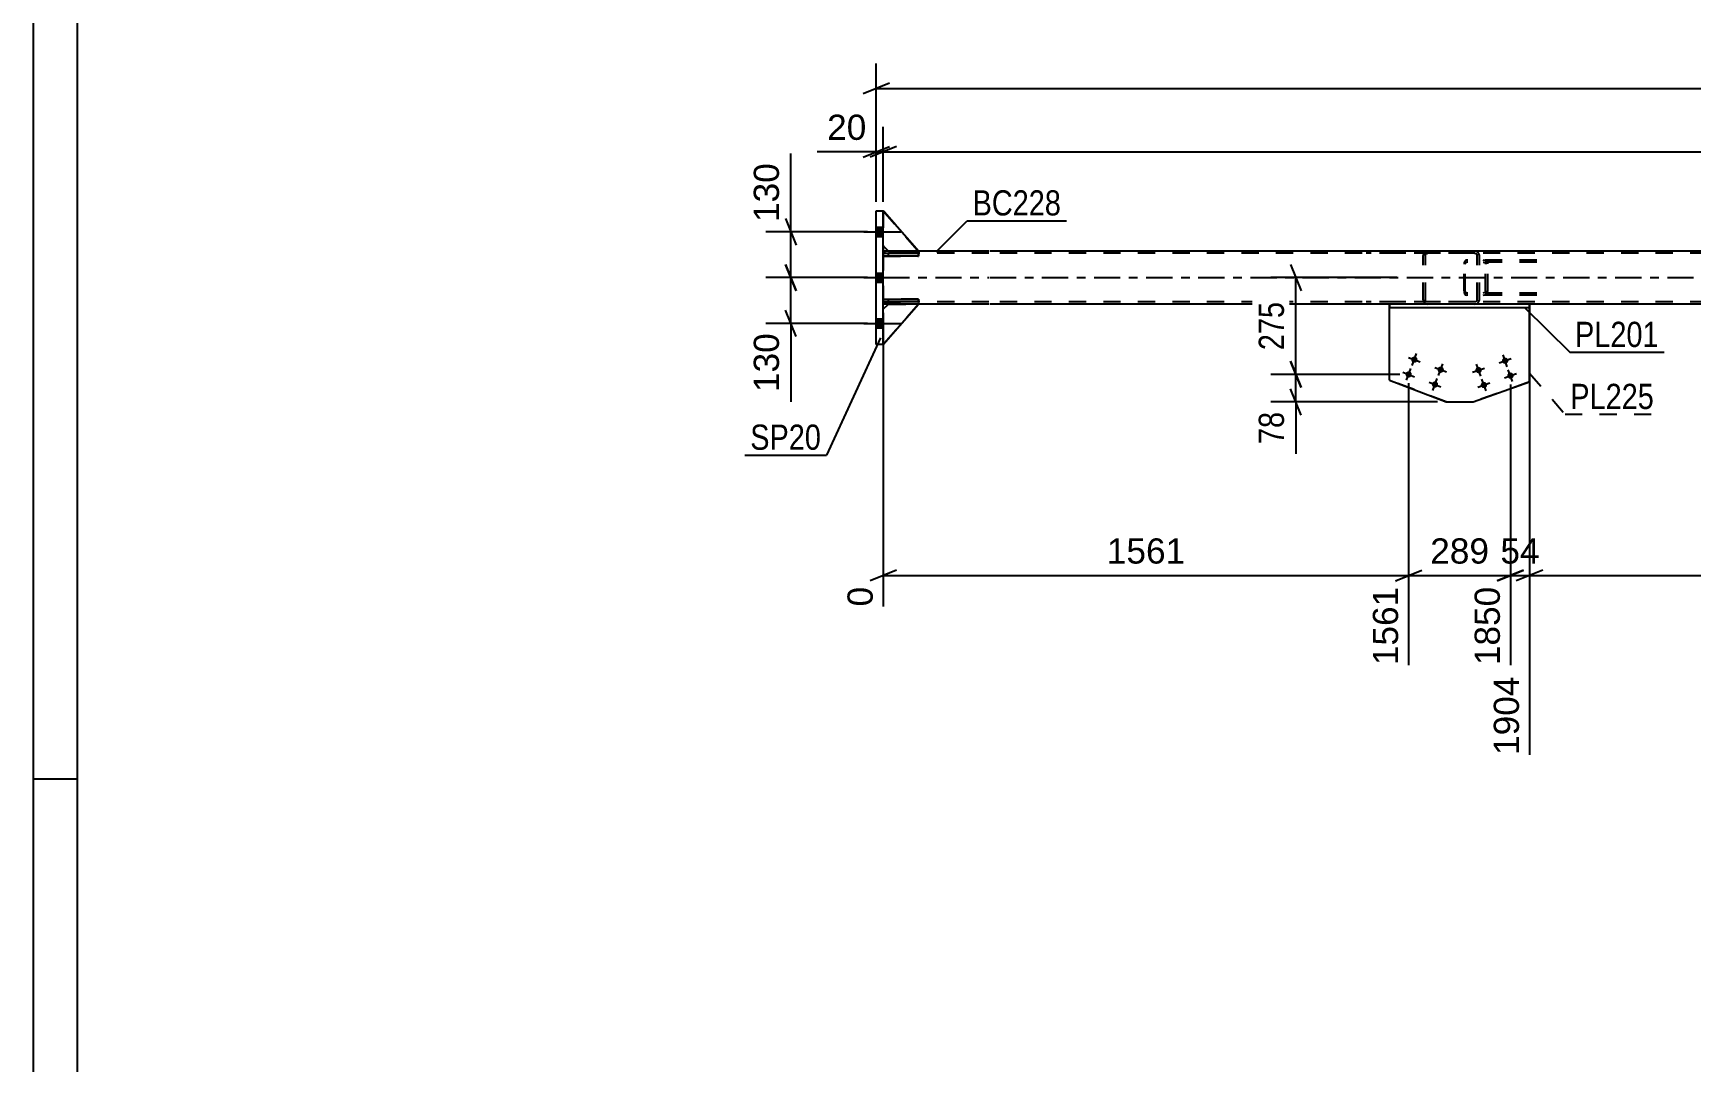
# Model space of a CAD drawing. Header units: millimetres. Extents: x -55 to 786, y -403 to 191.
# Drawn here: x -55.1 to 133.2, y -286 to -169.1 of the extents above; entities that cross this region are included whole.
import ezdxf

# ---------------------------------------------------------------- set-up
doc = ezdxf.new("R2010")
doc.units = ezdxf.units.MM
doc.linetypes.add('DXK_LINE_DOT2', pattern=[3.9198, 1.9599, -1.9599])
doc.linetypes.add('DXK_LINE_DOT3', pattern=[5.9187, 2.979, -0.9799, 0.9799, -0.9799])
doc.styles.add('Arial', font='ARIAL.TTF', dxfattribs={"height": 0.2})
doc.styles.add('Arial Narrow', font='ARIALN.TTF', dxfattribs={"height": 0.2})

# ---------------------------------------------------------------- blocks, each defined once
blk = doc.blocks.new('Unknown-318883748-1115')
at = {"color": 5, "linetype": 'Continuous'}
for p, q in [((-55.08, 191.13), (-55.08, -402.87)), ((-50.08, 186.13), (-50.08, -397.87)), ((-50.08, -253.87), (-55.08, -253.87))]:
    blk.add_line(p, q, dxfattribs=at)
blk = doc.blocks.new('Part-318883748-5315 - 5178')
at = {"color": 2, "linetype": 'Continuous'}
for p, q in [((98.95, -208.55), (98.95, -200.29)), ((114.86, -208.74), (114.86, -200.29)), ((98.95, -208.55), (98.95, -208.55)), ((98.95, -208.55), (105.4, -211.02)), ((108.45, -211.02), (114.86, -208.74)), ((114.86, -208.74), (114.86, -208.74)), ((105.4, -211.02), (108.45, -211.02)), ((108.45, -211.02), (108.45, -211.02))]:
    blk.add_line(p, q, dxfattribs=at)
at = {"color": 7, "linetype": 'DXK_LINE_DOT2'}
for p, q in [((98.95, -200.29), (114.86, -200.29)), ((98.95, -208.55), (98.95, -200.29)), ((114.86, -200.29), (114.86, -208.74)), ((105.4, -211.02), (98.95, -208.55)), ((114.86, -208.74), (108.45, -211.02)), ((108.45, -211.02), (108.45, -211.02))]:
    blk.add_line(p, q, dxfattribs=at)
blk = doc.blocks.new('Bolt-318883748-5275 - 5178')
at = {"linetype": 'Continuous'}
for points in [[(41.47, -192.21), (41.47, -191.17), (40.67, -191.17), (40.67, -192.21)], [(41.47, -192.21), (41.47, -191.17), (40.67, -191.17), (40.67, -192.21)], [(41.47, -192.21), (41.47, -191.17), (40.67, -191.17), (40.67, -192.21)], [(41.47, -197.41), (41.47, -196.37), (40.67, -196.37), (40.67, -197.41)], [(41.47, -197.41), (41.47, -196.37), (40.67, -196.37), (40.67, -197.41)], [(41.47, -202.61), (41.47, -201.57), (40.67, -201.57), (40.67, -202.61)], [(41.47, -202.61), (41.47, -201.57), (40.67, -201.57), (40.67, -202.61)], [(41.47, -202.61), (41.47, -201.57), (40.67, -201.57), (40.67, -202.61)]]:
    blk.add_hatch(color=1, dxfattribs=at).paths.add_polyline_path(points)
at = {"color": 1, "linetype": 'Continuous'}
for p, q in [((39.27, -191.69), (43.47, -191.69)), ((39.27, -191.69), (43.47, -191.69)), ((39.27, -191.69), (43.47, -191.69)), ((40.67, -191.17), (41.47, -191.17)), ((40.67, -191.17), (41.47, -191.17)), ((40.67, -191.17), (41.47, -191.17)), ((40.67, -192.21), (41.47, -192.21)), ((40.67, -192.21), (41.47, -192.21)), ((40.67, -192.21), (41.47, -192.21)), ((39.27, -196.89), (43.47, -196.89)), ((39.27, -196.89), (43.47, -196.89)), ((40.67, -196.37), (41.47, -196.37)), ((40.67, -196.37), (41.47, -196.37)), ((40.67, -197.41), (41.47, -197.41)), ((40.67, -197.41), (41.47, -197.41)), ((39.27, -202.09), (43.47, -202.09)), ((39.27, -202.09), (43.47, -202.09)), ((39.27, -202.09), (43.47, -202.09)), ((40.67, -201.57), (41.47, -201.57)), ((40.67, -201.57), (41.47, -201.57)), ((40.67, -201.57), (41.47, -201.57)), ((40.67, -202.61), (41.47, -202.61)), ((40.67, -202.61), (41.47, -202.61)), ((40.67, -202.61), (41.47, -202.61))]:
    blk.add_line(p, q, dxfattribs=at)
blk = doc.blocks.new('Part-318883748-5294 - 5178')
at = {"color": 2, "linetype": 'Continuous'}
for p, q in [((42.07, -193.89), (41.47, -193.89)), ((53.47, -193.89), (45.47, -193.89)), ((719.11, -193.89), (53.57, -193.89)), ((42.07, -199.89), (41.47, -199.89)), ((53.47, -199.89), (45.47, -199.89)), ((98.95, -199.89), (53.57, -199.89)), ((180.88, -199.89), (114.86, -199.89))]:
    blk.add_line(p, q, dxfattribs=at)
at = {"color": 7, "linetype": 'DXK_LINE_DOT2'}
for p, q in [((41.47, -193.89), (41.47, -193.93)), ((41.47, -193.93), (41.47, -193.89)), ((45.47, -193.89), (42.07, -193.89)), ((41.47, -193.93), (41.47, -194.03)), ((41.47, -194.03), (41.47, -193.93)), ((41.47, -194.03), (41.47, -199.75)), ((41.47, -194.03), (41.47, -194.19)), ((53.47, -194.13), (41.47, -194.13)), ((41.47, -194.13), (41.47, -199.58)), ((41.47, -194.13), (41.47, -194.15)), ((41.47, -194.15), (41.47, -194.2)), ((41.47, -199.75), (41.47, -194.19)), ((41.47, -199.65), (41.47, -194.2)), ((719.11, -194.13), (53.57, -194.13)), ((41.47, -199.63), (41.47, -199.58)), ((41.47, -199.65), (41.47, -199.63)), ((53.47, -199.65), (41.47, -199.65)), ((41.47, -199.75), (41.47, -199.86)), ((41.47, -199.86), (41.47, -199.75)), ((41.47, -199.86), (41.47, -199.89)), ((41.47, -199.89), (41.47, -199.86)), ((41.47, -199.89), (41.47, -199.89)), ((45.47, -199.89), (42.07, -199.89)), ((719.11, -199.65), (53.57, -199.65)), ((114.86, -199.89), (98.95, -199.89))]:
    blk.add_line(p, q, dxfattribs=at)
at = {"color": 7, "linetype": 'DXK_LINE_DOT3'}
for p, q in [((41.47, -196.89), (53.47, -196.89)), ((53.57, -196.89), (719.11, -196.89))]:
    blk.add_line(p, q, dxfattribs=at)
blk = doc.blocks.new('Part-318883748-5300 - 5178')
at = {"color": 2, "linetype": 'Continuous'}
for p, q in [((45.47, -193.89), (41.47, -189.29)), ((42.07, -193.89), (41.47, -193.29)), ((45.47, -193.89), (42.07, -193.89))]:
    blk.add_line(p, q, dxfattribs=at)
at = {"color": 7, "linetype": 'DXK_LINE_DOT2'}
for p, q in [((41.47, -189.29), (41.47, -193.29)), ((41.47, -189.29), (41.47, -189.29)), ((41.47, -189.29), (45.47, -193.89)), ((41.47, -193.29), (41.47, -189.29)), ((41.47, -193.29), (41.47, -193.29)), ((41.47, -193.29), (42.07, -193.89))]:
    blk.add_line(p, q, dxfattribs=at)
blk = doc.blocks.new('Bolt-318883748-5307 - 5178')
at = {"linetype": 'Continuous'}
for points in [[(102.14, -206.2), (102.13, -206.28), (102.11, -206.35), (102.07, -206.42), (102.02, -206.47), (101.96, -206.52), (101.89, -206.55), (101.82, -206.56), (101.74, -206.56), (101.67, -206.55), (101.6, -206.52), (101.54, -206.48), (101.49, -206.42), (101.45, -206.35), (101.43, -206.28), (101.42, -206.21), (101.42, -206.13), (101.45, -206.06), (101.48, -206), (101.53, -205.94), (101.6, -205.9), (101.66, -205.86), (101.74, -205.85), (101.81, -205.85), (101.89, -205.86), (101.96, -205.89), (102.02, -205.94), (102.07, -205.99), (102.11, -206.06), (102.13, -206.13)], [(105.13, -207.35), (105.12, -207.42), (105.1, -207.49), (105.06, -207.56), (105.01, -207.61), (104.95, -207.66), (104.88, -207.69), (104.81, -207.71), (104.73, -207.71), (104.66, -207.69), (104.59, -207.66), (104.53, -207.62), (104.48, -207.56), (104.44, -207.5), (104.41, -207.42), (104.41, -207.35), (104.41, -207.28), (104.44, -207.2), (104.47, -207.14), (104.52, -207.08), (104.58, -207.04), (104.65, -207.01), (104.73, -206.99), (104.8, -206.99), (104.88, -207.01), (104.94, -207.04), (105.01, -207.08), (105.06, -207.14), (105.09, -207.2), (105.12, -207.27)], [(101.49, -207.89), (101.49, -207.96), (101.46, -208.03), (101.43, -208.1), (101.38, -208.15), (101.32, -208.2), (101.25, -208.23), (101.17, -208.25), (101.1, -208.25), (101.03, -208.23), (100.96, -208.2), (100.9, -208.16), (100.84, -208.1), (100.81, -208.04), (100.78, -207.96), (100.77, -207.89), (100.78, -207.82), (100.81, -207.74), (100.84, -207.68), (100.89, -207.62), (100.95, -207.58), (101.02, -207.55), (101.1, -207.53), (101.17, -207.53), (101.24, -207.55), (101.31, -207.58), (101.37, -207.62), (101.42, -207.68), (101.46, -207.74), (101.49, -207.81)], [(104.48, -209.03), (104.48, -209.1), (104.45, -209.17), (104.42, -209.24), (104.37, -209.3), (104.31, -209.34), (104.24, -209.37), (104.16, -209.39), (104.09, -209.39), (104.01, -209.37), (103.95, -209.34), (103.88, -209.3), (103.83, -209.24), (103.8, -209.18), (103.77, -209.11), (103.76, -209.03), (103.77, -208.96), (103.79, -208.89), (103.83, -208.82), (103.88, -208.76), (103.94, -208.72), (104.01, -208.69), (104.08, -208.67), (104.16, -208.67), (104.23, -208.69), (104.3, -208.72), (104.36, -208.76), (104.41, -208.82), (104.45, -208.88), (104.48, -208.95)]]:
    blk.add_hatch(color=1, dxfattribs=at).paths.add_polyline_path(points)
at = {"color": 1, "linetype": 'Continuous'}
for p, q in [((101.1, -205.95), (102.45, -206.46)), ((101.52, -206.88), (102.03, -205.53)), ((104.51, -208.02), (105.02, -206.68)), ((100.46, -207.63), (101.81, -208.15)), ((100.88, -208.56), (101.39, -207.22)), ((103.45, -208.77), (104.8, -209.29)), ((103.87, -209.7), (104.38, -208.36)), ((104.09, -207.09), (105.44, -207.61))]:
    blk.add_line(p, q, dxfattribs=at)
blk = doc.blocks.new('Part-318883748-5330 - 5178')
at = {"color": 7, "linetype": 'DXK_LINE_DOT2'}
for p, q in [((45.47, -193.89), (41.47, -189.29)), ((41.47, -189.29), (41.47, -193.29)), ((41.47, -189.29), (41.47, -189.29)), ((41.47, -189.29), (45.47, -193.89)), ((41.47, -193.29), (41.47, -189.29)), ((41.47, -193.29), (42.07, -193.89)), ((41.47, -193.29), (41.47, -193.29)), ((41.47, -193.29), (42.07, -193.89)), ((42.07, -193.89), (45.47, -193.89))]:
    blk.add_line(p, q, dxfattribs=at)
blk = doc.blocks.new('Part-318883748-5266 - 5178')
at = {"color": 2, "linetype": 'Continuous'}
for p, q in [((98.95, -200.29), (98.95, -199.89)), ((98.95, -199.89), (98.95, -199.89)), ((114.86, -199.89), (98.95, -199.89)), ((98.95, -200.29), (98.95, -200.29)), ((98.95, -200.29), (114.86, -200.29)), ((114.86, -199.89), (114.86, -200.29))]:
    blk.add_line(p, q, dxfattribs=at)
at = {"color": 7, "linetype": 'DXK_LINE_DOT2'}
for p, q in [((98.95, -199.89), (98.95, -200.29)), ((114.86, -199.89), (114.86, -199.89)), ((114.86, -200.29), (114.86, -199.89)), ((114.86, -200.29), (114.86, -200.29))]:
    blk.add_line(p, q, dxfattribs=at)
blk = doc.blocks.new('Part-318883748-5295 - 5178')
at = {"color": 7, "linetype": 'DXK_LINE_DOT2'}
for p, q in [((108.65, -193.89), (96.3, -193.89)), ((103.28, -193.89), (103.09, -193.93)), ((108.84, -193.93), (108.65, -193.89)), ((108.65, -194.13), (96.3, -194.13)), ((102.81, -194.19), (102.77, -194.37)), ((102.77, -199.41), (102.77, -194.37)), ((103.03, -194.37), (103.05, -194.28)), ((103.03, -199.41), (103.03, -194.37)), ((103.05, -194.28), (103.1, -194.2)), ((103.1, -194.2), (103.19, -194.15)), ((103.19, -194.15), (103.28, -194.13)), ((108.65, -194.13), (108.75, -194.15)), ((108.75, -194.15), (108.83, -194.2)), ((108.83, -194.2), (108.88, -194.28)), ((108.88, -194.28), (108.9, -194.37)), ((108.9, -199.41), (108.9, -194.37)), ((109.16, -194.37), (109.12, -194.19)), ((109.16, -199.41), (109.16, -194.37)), ((102.77, -199.41), (102.81, -199.6)), ((103.05, -199.5), (103.03, -199.41)), ((103.1, -199.58), (103.05, -199.5)), ((108.88, -199.5), (108.83, -199.58)), ((108.9, -199.41), (108.88, -199.5)), ((109.12, -199.6), (109.16, -199.41)), ((108.65, -199.65), (96.3, -199.65)), ((108.65, -199.89), (96.3, -199.89)), ((103.09, -199.86), (103.28, -199.89)), ((103.19, -199.63), (103.1, -199.58)), ((103.28, -199.65), (103.19, -199.63)), ((108.75, -199.63), (108.65, -199.65)), ((108.65, -199.89), (108.84, -199.86)), ((108.83, -199.58), (108.75, -199.63))]:
    blk.add_line(p, q, dxfattribs=at)
for centre, start, end in [((103.26, -194.39), 110.7583, 155.68), ((108.67, -194.39), 24.32, 69.2417), ((103.26, -199.39), 204.32, 249.2417), ((108.67, -199.39), 290.7583, 335.68)]:
    blk.add_arc(centre, 0.496, start, end, dxfattribs=at)
blk = doc.blocks.new('Part-318883748-5329 - 5178')
at = {"color": 7, "linetype": 'DXK_LINE_DOT2'}
for p, q in [((41.47, -200.49), (42.07, -199.89)), ((45.47, -199.89), (41.47, -204.49)), ((41.47, -200.49), (42.07, -199.89)), ((41.47, -204.49), (45.47, -199.89)), ((41.47, -204.49), (41.47, -200.49)), ((41.47, -200.49), (41.47, -200.49)), ((41.47, -204.49), (41.47, -200.49)), ((42.07, -199.89), (45.47, -199.89)), ((41.47, -204.49), (41.47, -204.49))]:
    blk.add_line(p, q, dxfattribs=at)
blk = doc.blocks.new('Bolt-318883748-5346 - 5178')
at = {"linetype": 'Continuous'}
for points in [[(109.44, -207.4), (109.43, -207.47), (109.4, -207.55), (109.37, -207.61), (109.32, -207.67), (109.26, -207.71), (109.19, -207.74), (109.11, -207.76), (109.04, -207.76), (108.97, -207.74), (108.9, -207.71), (108.84, -207.67), (108.78, -207.61), (108.75, -207.55), (108.72, -207.48), (108.72, -207.4), (108.72, -207.33), (108.75, -207.25), (108.78, -207.19), (108.83, -207.13), (108.89, -207.09), (108.96, -207.06), (109.04, -207.04), (109.11, -207.04), (109.19, -207.06), (109.25, -207.09), (109.32, -207.13), (109.37, -207.19), (109.4, -207.25), (109.43, -207.32)], [(112.45, -206.33), (112.44, -206.4), (112.42, -206.48), (112.38, -206.54), (112.33, -206.6), (112.27, -206.64), (112.2, -206.67), (112.13, -206.69), (112.05, -206.69), (111.98, -206.67), (111.91, -206.64), (111.85, -206.6), (111.8, -206.54), (111.76, -206.48), (111.74, -206.41), (111.73, -206.33), (111.74, -206.26), (111.76, -206.18), (111.8, -206.12), (111.85, -206.06), (111.91, -206.02), (111.98, -205.99), (112.05, -205.97), (112.13, -205.97), (112.2, -205.99), (112.27, -206.02), (112.33, -206.06), (112.38, -206.12), (112.42, -206.18), (112.44, -206.25)], [(110.04, -209.09), (110.03, -209.17), (110.01, -209.24), (109.97, -209.31), (109.92, -209.36), (109.86, -209.41), (109.79, -209.44), (109.72, -209.45), (109.64, -209.45), (109.57, -209.44), (109.5, -209.41), (109.44, -209.36), (109.39, -209.31), (109.35, -209.24), (109.33, -209.17), (109.32, -209.1), (109.32, -209.02), (109.35, -208.95), (109.39, -208.89), (109.44, -208.83), (109.5, -208.79), (109.56, -208.75), (109.64, -208.74), (109.71, -208.74), (109.79, -208.75), (109.86, -208.78), (109.92, -208.83), (109.97, -208.88), (110.01, -208.95), (110.03, -209.02)], [(113.05, -208.03), (113.05, -208.1), (113.02, -208.17), (112.99, -208.24), (112.93, -208.29), (112.87, -208.34), (112.81, -208.37), (112.73, -208.38), (112.66, -208.38), (112.58, -208.37), (112.51, -208.34), (112.45, -208.29), (112.4, -208.24), (112.36, -208.17), (112.34, -208.1), (112.33, -208.03), (112.34, -207.95), (112.36, -207.88), (112.4, -207.82), (112.45, -207.76), (112.51, -207.72), (112.58, -207.68), (112.65, -207.67), (112.73, -207.67), (112.8, -207.68), (112.87, -207.71), (112.93, -207.76), (112.98, -207.81), (113.02, -207.88), (113.04, -207.95)]]:
    blk.add_hatch(color=1, dxfattribs=at).paths.add_polyline_path(points)
at = {"color": 1, "linetype": 'Continuous'}
for p, q in [((109.32, -208.08), (108.83, -206.72)), ((111.41, -206.57), (112.77, -206.09)), ((112.33, -207.01), (111.85, -205.65)), ((108.4, -207.64), (109.75, -207.16)), ((109, -209.34), (110.36, -208.86)), ((109.92, -209.77), (109.44, -208.42)), ((112.01, -208.27), (113.37, -207.79)), ((112.93, -208.71), (112.45, -207.35))]:
    blk.add_line(p, q, dxfattribs=at)
blk = doc.blocks.new('Part-318883748-5348 - 5178')
at = {"color": 2, "linetype": 'Continuous'}
for p, q in [((41.47, -194.13), (45.47, -194.13)), ((41.47, -194.13), (41.47, -194.45)), ((45.47, -194.45), (41.47, -194.45)), ((45.47, -194.13), (45.47, -194.45))]:
    blk.add_line(p, q, dxfattribs=at)
at = {"color": 7, "linetype": 'DXK_LINE_DOT2'}
for p, q in [((41.47, -194.45), (41.47, -194.13)), ((42.07, -194.45), (42.07, -194.13))]:
    blk.add_line(p, q, dxfattribs=at)
blk = doc.blocks.new('Part-318883748-5364 - 5178')
at = {"color": 2, "linetype": 'Continuous'}
for p, q in [((41.47, -199.33), (45.47, -199.33)), ((41.47, -199.33), (41.47, -199.65)), ((45.47, -199.33), (45.47, -199.65)), ((45.47, -199.65), (41.47, -199.65))]:
    blk.add_line(p, q, dxfattribs=at)
at = {"color": 7, "linetype": 'DXK_LINE_DOT2'}
for p, q in [((41.47, -199.65), (41.47, -199.33)), ((42.07, -199.65), (42.07, -199.33))]:
    blk.add_line(p, q, dxfattribs=at)
blk = doc.blocks.new('Part-318883748-5375 - 5178')
at = {"color": 2, "linetype": 'Continuous'}
for p, q in [((40.67, -204.49), (40.67, -189.29)), ((40.67, -189.29), (41.47, -189.29)), ((41.47, -204.49), (41.47, -189.29)), ((41.47, -193.29), (41.47, -193.89)), ((41.47, -200.49), (41.47, -199.89)), ((41.47, -204.49), (40.67, -204.49))]:
    blk.add_line(p, q, dxfattribs=at)
at = {"color": 7, "linetype": 'DXK_LINE_DOT2'}
for p, q in [((40.67, -204.49), (40.67, -189.29)), ((41.47, -189.29), (41.47, -189.29)), ((41.47, -189.29), (41.47, -193.29)), ((41.47, -193.89), (41.47, -199.89)), ((41.47, -204.49), (41.47, -200.49)), ((41.47, -204.49), (41.47, -204.49))]:
    blk.add_line(p, q, dxfattribs=at)
blk = doc.blocks.new('Part-318883748-5379 - 5178')
at = {"color": 7, "linetype": 'DXK_LINE_DOT2'}
for p, q in [((45.47, -194.13), (41.47, -194.13)), ((41.47, -194.13), (41.47, -194.45)), ((41.47, -194.13), (41.47, -194.45)), ((41.47, -194.45), (45.47, -194.45)), ((42.07, -194.45), (42.07, -194.13)), ((45.47, -194.45), (45.47, -194.13))]:
    blk.add_line(p, q, dxfattribs=at)
blk = doc.blocks.new('Part-318883748-5426 - 5178')
at = {"color": 7, "linetype": 'DXK_LINE_DOT2'}
for p, q in [((107.44, -195.19), (107.42, -195.37)), ((107.42, -198.41), (107.42, -195.37)), ((107.5, -195.03), (107.44, -195.19)), ((107.59, -194.93), (107.5, -195.03)), ((107.56, -195.37), (107.57, -195.28)), ((107.56, -198.41), (107.56, -195.37)), ((107.57, -195.28), (107.6, -195.2)), ((107.69, -194.89), (107.59, -194.93)), ((107.6, -195.2), (107.64, -195.15)), ((107.64, -195.15), (107.69, -195.13)), ((115.69, -194.89), (107.69, -194.89)), ((115.69, -195.13), (107.69, -195.13)), ((109.16, -195.13), (109.16, -194.89)), ((109.8, -194.93), (109.6, -194.89)), ((109.6, -195.13), (109.7, -195.15)), ((109.7, -195.15), (109.78, -195.2)), ((109.78, -195.2), (109.84, -195.28)), ((109.84, -195.28), (109.86, -195.37)), ((109.86, -198.41), (109.86, -195.37)), ((110.11, -195.37), (110.07, -195.19)), ((110.11, -198.41), (110.11, -195.37)), ((107.42, -198.41), (107.44, -198.6)), ((107.44, -198.6), (107.5, -198.75)), ((107.5, -198.75), (107.59, -198.86)), ((107.57, -198.5), (107.56, -198.41)), ((107.6, -198.58), (107.57, -198.5)), ((107.59, -198.86), (107.69, -198.89)), ((107.64, -198.63), (107.6, -198.58)), ((107.69, -198.65), (107.64, -198.63)), ((115.69, -198.65), (107.69, -198.65)), ((115.69, -198.89), (107.69, -198.89)), ((109.16, -198.89), (109.16, -198.65)), ((109.7, -198.63), (109.6, -198.65)), ((109.6, -198.89), (109.8, -198.86)), ((109.78, -198.58), (109.7, -198.63)), ((109.84, -198.5), (109.78, -198.58)), ((109.86, -198.41), (109.84, -198.5)), ((110.07, -198.6), (110.11, -198.41))]:
    blk.add_line(p, q, dxfattribs=at)
for centre, start, end in [((109.62, -195.39), 23.8951, 68.8487), ((109.62, -198.4), 291.1513, 336.1049)]:
    blk.add_arc(centre, 0.492, start, end, dxfattribs=at)
blk = doc.blocks.new('Part-318883748-5452 - 5178')
at = {"color": 2, "linetype": 'Continuous'}
for p, q in [((42.07, -199.89), (41.47, -200.49)), ((41.47, -204.49), (45.47, -199.89)), ((42.07, -199.89), (42.07, -199.89)), ((45.47, -199.89), (42.07, -199.89)), ((45.47, -199.89), (45.47, -199.89))]:
    blk.add_line(p, q, dxfattribs=at)
at = {"color": 7, "linetype": 'DXK_LINE_DOT2'}
for p, q in [((41.47, -200.49), (42.07, -199.89)), ((45.47, -199.89), (41.47, -204.49)), ((41.47, -204.49), (41.47, -200.49)), ((41.47, -200.49), (41.47, -200.49)), ((41.47, -204.49), (41.47, -200.49)), ((41.47, -204.49), (41.47, -204.49))]:
    blk.add_line(p, q, dxfattribs=at)
blk = doc.blocks.new('Part-318883748-5465 - 5178')
at = {"color": 7, "linetype": 'DXK_LINE_DOT2'}
for p, q in [((45.47, -199.33), (41.47, -199.33)), ((41.47, -199.33), (41.47, -199.65)), ((41.47, -199.33), (41.47, -199.65)), ((42.07, -199.65), (42.07, -199.33)), ((45.47, -199.65), (45.47, -199.33)), ((41.47, -199.65), (45.47, -199.65))]:
    blk.add_line(p, q, dxfattribs=at)
blk = doc.blocks.new('StraightDimension-318883748-5609 - 5178')
at = {"color": 7, "linetype": 'Continuous'}
for p, q in [((114.86, -201.29), (114.86, -251.12)), ((112.69, -209.03), (112.69, -240.92)), ((111.19, -231.33), (114.19, -230.13)), ((112.69, -230.73), (114.86, -230.73)), ((116.36, -230.13), (113.36, -231.33))]:
    blk.add_line(p, q, dxfattribs=at)
at = {"color": 0}
blk.add_wipeout([(116.6, -229.98), (116.6, -225.78), (110.95, -225.78), (110.95, -229.98)], dxfattribs=at)
at = {"color": 0, "linetype": 'Continuous'}
blk.add_wipeout([(114.26, -241.63), (110.06, -241.63), (110.06, -251.72), (114.26, -251.72)], dxfattribs=at)
at = {"color": 3, "style": 'Arial'}
blk.add_text('54', height=2.865, dxfattribs=at).set_placement((111.55, -229.38))
at = {"color": 3, "linetype": 'Continuous', "style": 'Arial'}
blk.add_text('1904', height=2.865, rotation=90.0002, dxfattribs=at).set_placement((113.66, -251.12))
blk = doc.blocks.new('StraightDimension-318883748-5525 - 5178')
at = {"color": 7, "linetype": 'Continuous'}
for p, q in [((40.67, -188.29), (40.67, -172.55)), ((42.17, -174.8), (39.17, -176)), ((40.67, -175.4), (732.01, -175.4))]:
    blk.add_line(p, q, dxfattribs=at)
blk = doc.blocks.new('StraightDimension-318883748-5537 - 5178')
at = {"color": 7, "linetype": 'Continuous'}
for p, q in [((40.67, -188.29), (40.67, -179.74)), ((41.47, -188.29), (41.47, -179.74)), ((39.17, -183.19), (42.17, -181.99)), ((42.97, -181.99), (39.97, -183.19)), ((40.67, -182.59), (41.47, -182.59))]:
    blk.add_line(p, q, dxfattribs=at)
at = {"color": 0}
blk.add_wipeout([(40.14, -181.84), (40.14, -177.64), (34.49, -177.64), (34.49, -181.84)], dxfattribs=at)
at = {"color": 7, "linetype": 'Continuous'}
blk.add_line((40.67, -182.59), (33.97, -182.59), dxfattribs=at)
blk.add_line((40.67, -182.59), (33.97, -182.59), dxfattribs=at)
at = {"color": 3, "style": 'Arial'}
blk.add_text('20', height=2.865, dxfattribs=at).set_placement((35.09, -181.24))
blk = doc.blocks.new('StraightDimension-318883748-5553 - 5178')
at = {"color": 7, "linetype": 'Continuous'}
for p, q in [((41.47, -188.29), (41.47, -179.74)), ((42.97, -181.99), (39.97, -183.19)), ((41.47, -182.59), (731.21, -182.59))]:
    blk.add_line(p, q, dxfattribs=at)
blk = doc.blocks.new('StraightDimension-318883748-5592 - 5178')
at = {"color": 7, "linetype": 'Continuous'}
for p, q in [((41.47, -200.89), (41.47, -234.25)), ((101.13, -208.89), (101.13, -240.92)), ((42.97, -230.13), (39.97, -231.33)), ((41.47, -230.73), (101.13, -230.73)), ((99.63, -231.33), (102.63, -230.13))]:
    blk.add_line(p, q, dxfattribs=at)
at = {"color": 0}
blk.add_wipeout([(76.35, -229.98), (76.35, -225.78), (66.25, -225.78), (66.25, -229.98)], dxfattribs=at)
at = {"color": 0, "linetype": 'Continuous'}
for points in [[(40.87, -231.43), (36.67, -231.43), (36.67, -234.85), (40.87, -234.85)], [(100.53, -231.43), (96.33, -231.43), (96.33, -241.52), (100.53, -241.52)]]:
    blk.add_wipeout(points, dxfattribs=at)
at = {"color": 3, "style": 'Arial'}
blk.add_text('1561', height=2.865, dxfattribs=at).set_placement((66.85, -229.38))
at = {"color": 3, "linetype": 'Continuous', "style": 'Arial'}
for s, height, p in [('0', 2.87, (40.27, -234.25)), ('1561', 2.865, (99.93, -240.92))]:
    blk.add_text(s, height=height, rotation=90.0002, dxfattribs=at).set_placement(p)
blk = doc.blocks.new('StraightDimension-318883748-5600 - 5178')
at = {"color": 7, "linetype": 'Continuous'}
for p, q in [((101.13, -208.89), (101.13, -240.92)), ((112.69, -209.03), (112.69, -240.92)), ((99.63, -231.33), (102.63, -230.13)), ((101.13, -230.73), (112.69, -230.73)), ((114.19, -230.13), (111.19, -231.33))]:
    blk.add_line(p, q, dxfattribs=at)
at = {"color": 0}
blk.add_wipeout([(110.85, -229.98), (110.85, -225.78), (102.98, -225.78), (102.98, -229.98)], dxfattribs=at)
at = {"color": 0, "linetype": 'Continuous'}
blk.add_wipeout([(112.09, -231.43), (107.89, -231.43), (107.89, -241.52), (112.09, -241.52)], dxfattribs=at)
at = {"color": 3, "style": 'Arial'}
blk.add_text('289', height=2.865, dxfattribs=at).set_placement((103.58, -229.38))
at = {"color": 3, "linetype": 'Continuous', "style": 'Arial'}
blk.add_text('1850', height=2.865, rotation=90.0002, dxfattribs=at).set_placement((111.49, -240.92))
blk = doc.blocks.new('StraightDimension-318883748-5616 - 5178')
at = {"color": 7, "linetype": 'Continuous'}
for p, q in [((114.86, -201.29), (114.86, -251.12)), ((183.04, -218.87), (183.04, -240.92)), ((116.36, -230.13), (113.36, -231.33)), ((114.86, -230.73), (183.04, -230.73)), ((181.54, -231.33), (184.54, -230.13))]:
    blk.add_line(p, q, dxfattribs=at)
at = {"color": 0}
blk.add_wipeout([(154, -229.98), (154, -225.78), (143.9, -225.78), (143.9, -229.98)], dxfattribs=at)
at = {"color": 0, "linetype": 'Continuous'}
blk.add_wipeout([(182.44, -231.43), (178.24, -231.43), (178.24, -241.52), (182.44, -241.52)], dxfattribs=at)
at = {"color": 3, "style": 'Arial'}
blk.add_text('1705', height=2.865, dxfattribs=at).set_placement((144.5, -229.38))
at = {"color": 3, "linetype": 'Continuous', "style": 'Arial'}
blk.add_text('3609', height=2.865, rotation=90.0002, dxfattribs=at).set_placement((181.84, -240.92))
blk = doc.blocks.new('StraightDimension-318883748-5830 - 5178')
at = {"color": 7, "linetype": 'Continuous'}
for p, q in [((39.67, -191.69), (28.12, -191.69)), ((30.37, -190.19), (31.57, -193.19)), ((30.97, -196.89), (30.97, -191.69)), ((31.57, -198.39), (30.37, -195.39)), ((39.67, -196.89), (28.12, -196.89))]:
    blk.add_line(p, q, dxfattribs=at)
at = {"color": 0}
blk.add_wipeout([(30.22, -183.3), (26.02, -183.3), (26.02, -191.17), (30.22, -191.17)], dxfattribs=at)
at = {"color": 7, "linetype": 'Continuous'}
blk.add_line((30.97, -191.69), (30.97, -182.77), dxfattribs=at)
blk.add_line((30.97, -191.69), (30.97, -182.77), dxfattribs=at)
at = {"color": 3, "style": 'Arial'}
blk.add_text('130', height=2.865, rotation=90.0002, dxfattribs=at).set_placement((29.62, -190.57))
blk = doc.blocks.new('StraightDimension-318883748-5838 - 5178')
at = {"color": 7, "linetype": 'Continuous'}
for p, q in [((30.37, -195.39), (31.57, -198.39)), ((39.67, -196.89), (28.12, -196.89)), ((30.97, -202.09), (30.97, -196.89)), ((31.57, -203.59), (30.37, -200.59)), ((39.67, -202.09), (28.12, -202.09))]:
    blk.add_line(p, q, dxfattribs=at)
at = {"color": 0}
blk.add_wipeout([(30.22, -202.62), (26.02, -202.62), (26.02, -210.49), (30.22, -210.49)], dxfattribs=at)
at = {"color": 7, "linetype": 'Continuous'}
blk.add_line((30.97, -202.09), (30.97, -211.01), dxfattribs=at)
blk.add_line((30.97, -202.09), (30.97, -211.01), dxfattribs=at)
at = {"color": 3, "style": 'Arial'}
blk.add_text('130', height=2.865, rotation=90.0002, dxfattribs=at).set_placement((29.62, -209.89))
blk = doc.blocks.new('StraightDimension-318883748-10879 - 5178')
at = {"color": 7, "linetype": 'Continuous'}
for p, q in [((87.72, -195.39), (88.92, -198.39)), ((99.79, -196.89), (85.47, -196.89)), ((88.32, -207.89), (88.32, -196.89)), ((88.92, -209.39), (87.72, -206.39)), ((100.13, -207.89), (85.47, -207.89))]:
    blk.add_line(p, q, dxfattribs=at)
at = {"color": 0}
blk.add_wipeout([(87.57, -199.05), (83.37, -199.05), (83.37, -205.73), (87.57, -205.73)], dxfattribs=at)
at = {"color": 3, "style": 'Arial Narrow'}
blk.add_text('275', height=2.863, rotation=90.0002, dxfattribs=at).set_placement((86.97, -205.13))
blk = doc.blocks.new('StraightDimension-318883748-10880 - 5178')
at = {"color": 7, "linetype": 'Continuous'}
for p, q in [((87.72, -206.39), (88.92, -209.39)), ((100.13, -207.89), (85.47, -207.89)), ((88.32, -211.02), (88.32, -207.89)), ((88.92, -212.52), (87.72, -209.52)), ((104.4, -211.02), (85.47, -211.02))]:
    blk.add_line(p, q, dxfattribs=at)
at = {"color": 0}
blk.add_wipeout([(87.57, -211.54), (83.37, -211.54), (83.37, -216.4), (87.57, -216.4)], dxfattribs=at)
at = {"color": 7, "linetype": 'Continuous'}
blk.add_line((88.32, -211.02), (88.32, -216.92), dxfattribs=at)
blk.add_line((88.32, -211.02), (88.32, -216.92), dxfattribs=at)
at = {"color": 3, "style": 'Arial Narrow'}
blk.add_text('78', height=2.863, rotation=90.0002, dxfattribs=at).set_placement((86.97, -215.8))
blk = doc.blocks.new('Mark-318883748-5262 - 5178')
at = {"color": 0}
blk.add_wipeout([(129.54, -204.77), (129.54, -201.77), (120.03, -201.77), (120.03, -204.77)], dxfattribs=at)
blk.add_wipeout([(129.54, -204.77), (129.54, -201.77), (120.03, -201.77), (120.03, -204.77)], dxfattribs=at)
at = {"color": 30, "linetype": 'Continuous'}
for p, q in [((114.28, -200.29), (119.43, -205.37)), ((119.43, -205.37), (130.14, -205.37))]:
    blk.add_line(p, q, dxfattribs=at)
at = {"color": 3, "style": 'Arial Narrow'}
blk.add_text('PL201', height=2.863, dxfattribs=at).set_placement((120.03, -204.77))
blk = doc.blocks.new('Mark-318883748-5290 - 5178')
at = {"color": 0}
blk.add_wipeout([(61.66, -189.83), (61.66, -186.83), (51.61, -186.83), (51.61, -189.83)], dxfattribs=at)
blk.add_wipeout([(61.66, -189.83), (61.66, -186.83), (51.61, -186.83), (51.61, -189.83)], dxfattribs=at)
at = {"color": 30, "linetype": 'Continuous'}
for p, q in [((47.48, -193.96), (51.01, -190.43)), ((51.01, -190.43), (62.26, -190.43))]:
    blk.add_line(p, q, dxfattribs=at)
at = {"color": 3, "style": 'Arial Narrow'}
blk.add_text('BC228', height=2.863, dxfattribs=at).set_placement((51.61, -189.83))
blk = doc.blocks.new('Mark-318883748-5311 - 5178')
at = {"color": 0}
blk.add_wipeout([(129, -211.82), (129, -208.82), (119.49, -208.82), (119.49, -211.82)], dxfattribs=at)
blk.add_wipeout([(129, -211.82), (129, -208.82), (119.49, -208.82), (119.49, -211.82)], dxfattribs=at)
at = {"color": 30, "linetype": 'DXK_LINE_DOT2'}
for p, q in [((114.86, -207.73), (118.89, -212.42)), ((118.89, -212.42), (129.6, -212.42))]:
    blk.add_line(p, q, dxfattribs=at)
at = {"color": 3, "style": 'Arial Narrow'}
blk.add_text('PL225', height=2.863, dxfattribs=at).set_placement((119.49, -211.82))
blk = doc.blocks.new('Mark-318883748-5371 - 5178')
at = {"color": 0}
blk.add_wipeout([(34.4, -216.45), (34.4, -213.45), (26.36, -213.45), (26.36, -216.45)], dxfattribs=at)
blk.add_wipeout([(34.4, -216.45), (34.4, -213.45), (26.36, -213.45), (26.36, -216.45)], dxfattribs=at)
at = {"color": 30, "linetype": 'Continuous'}
for p in [(41.16, -203.72), (25.76, -217.05)]:
    blk.add_line(p, (35, -217.05), dxfattribs=at)
at = {"color": 3, "style": 'Arial Narrow'}
blk.add_text('SP20', height=2.863, dxfattribs=at).set_placement((26.36, -216.45))

msp = doc.modelspace()

# ---------------------------------------------------------------- block references
for name in ['Unknown-318883748-1115', 'Part-318883748-5375 - 5178', 'Part-318883748-5300 - 5178', 'Part-318883748-5330 - 5178', 'Bolt-318883748-5275 - 5178', 'Part-318883748-5294 - 5178', 'Part-318883748-5295 - 5178', 'Part-318883748-5348 - 5178', 'Part-318883748-5379 - 5178', 'Part-318883748-5426 - 5178', 'Part-318883748-5364 - 5178', 'Part-318883748-5465 - 5178', 'Part-318883748-5329 - 5178', 'Part-318883748-5452 - 5178', 'Part-318883748-5266 - 5178', 'Part-318883748-5315 - 5178', 'Bolt-318883748-5307 - 5178', 'Bolt-318883748-5346 - 5178']:
    msp.add_blockref(name, (0, 0))

# ---------------------------------------------------------------- next in the draw order: block references
for name in ['StraightDimension-318883748-5525 - 5178', 'StraightDimension-318883748-5592 - 5178', 'StraightDimension-318883748-5609 - 5178']:
    msp.add_blockref(name, (0, 0))

# ---------------------------------------------------------------- next in the draw order: block references
for name in ['StraightDimension-318883748-5537 - 5178', 'StraightDimension-318883748-5600 - 5178']:
    msp.add_blockref(name, (0, 0))

# ---------------------------------------------------------------- next in the draw order: block references
for name in ['StraightDimension-318883748-5553 - 5178', 'StraightDimension-318883748-10879 - 5178', 'StraightDimension-318883748-5616 - 5178']:
    msp.add_blockref(name, (0, 0))

# ---------------------------------------------------------------- next in the draw order: block references
for name in ['StraightDimension-318883748-5830 - 5178', 'Mark-318883748-5290 - 5178', 'Mark-318883748-5262 - 5178', 'StraightDimension-318883748-10880 - 5178', 'Mark-318883748-5311 - 5178']:
    msp.add_blockref(name, (0, 0))

# ---------------------------------------------------------------- next in the draw order: block references
msp.add_blockref('StraightDimension-318883748-5838 - 5178', (0, 0))

# ---------------------------------------------------------------- next in the draw order: block references
msp.add_blockref('Mark-318883748-5371 - 5178', (0, 0))

doc.saveas('drawing.dxf')
